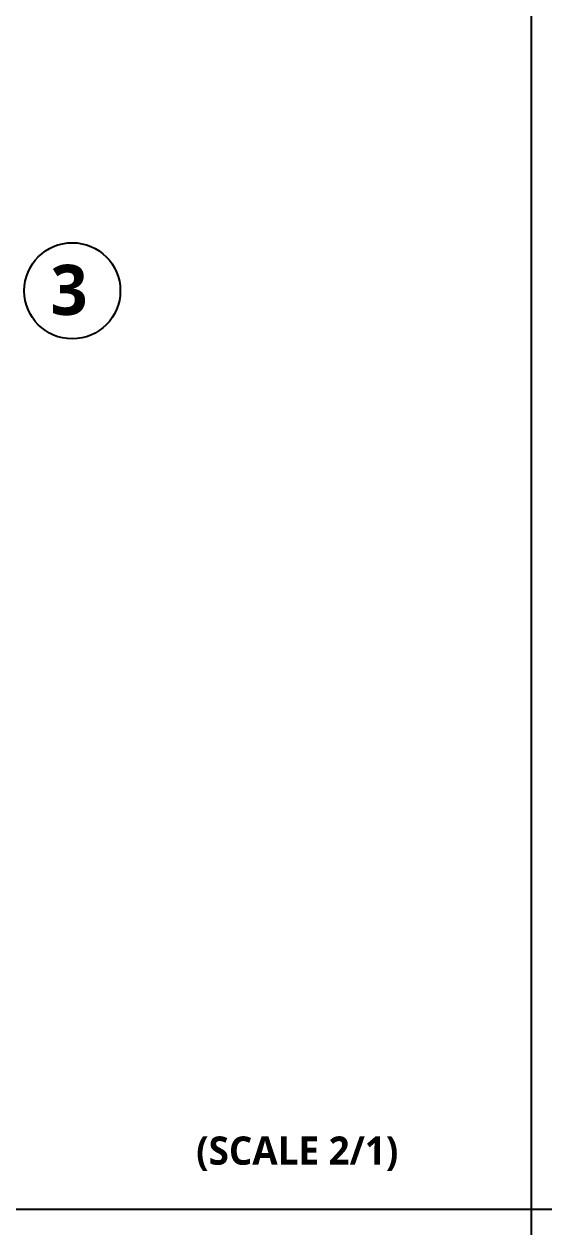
# Model space of a CAD drawing. Header units: millimetres. Extents: x 2370 to 266135, y -585395 to 33485.
# Drawn here: x 158826 to 164315, y 12935 to 25631 of the extents above; entities that cross this region are included whole.
import ezdxf

# ---------------------------------------------------------------- set-up
doc = ezdxf.new("R2010")
doc.units = ezdxf.units.MM
doc.layers.add('문자_1', color=7, linetype='Continuous', lineweight=25)
doc.styles.add('SH_진천_나눔', font='')
doc.styles.get('SH_진천_나눔').set_extended_font_data('NanumGothic', bold=True)

msp = doc.modelspace()

# ---------------------------------------------------------------- linework, layer by layer
for p, q in [((164180.9, 32060.6), (164180.9, -7179.1)), ((138646.8, 13120.8), (189715, 13120.8))]:
    msp.add_line(p, q)
at = {"layer": '문자_1'}
msp.add_circle((159335.2, 22815.7), 507.2, dxfattribs=at)

# ---------------------------------------------------------------- texts
at = {"style": 'SH_진천_나눔'}
msp.add_text('(SCALE 2/1)', height=298.04, dxfattribs=at).set_placement((160643.1, 13591.3))
at = {"layer": '문자_1', "style": 'SH_진천_나눔'}
msp.add_text('3', height=529.5, dxfattribs=at).set_placement((159103.9, 22560.7))

doc.saveas('drawing.dxf')
